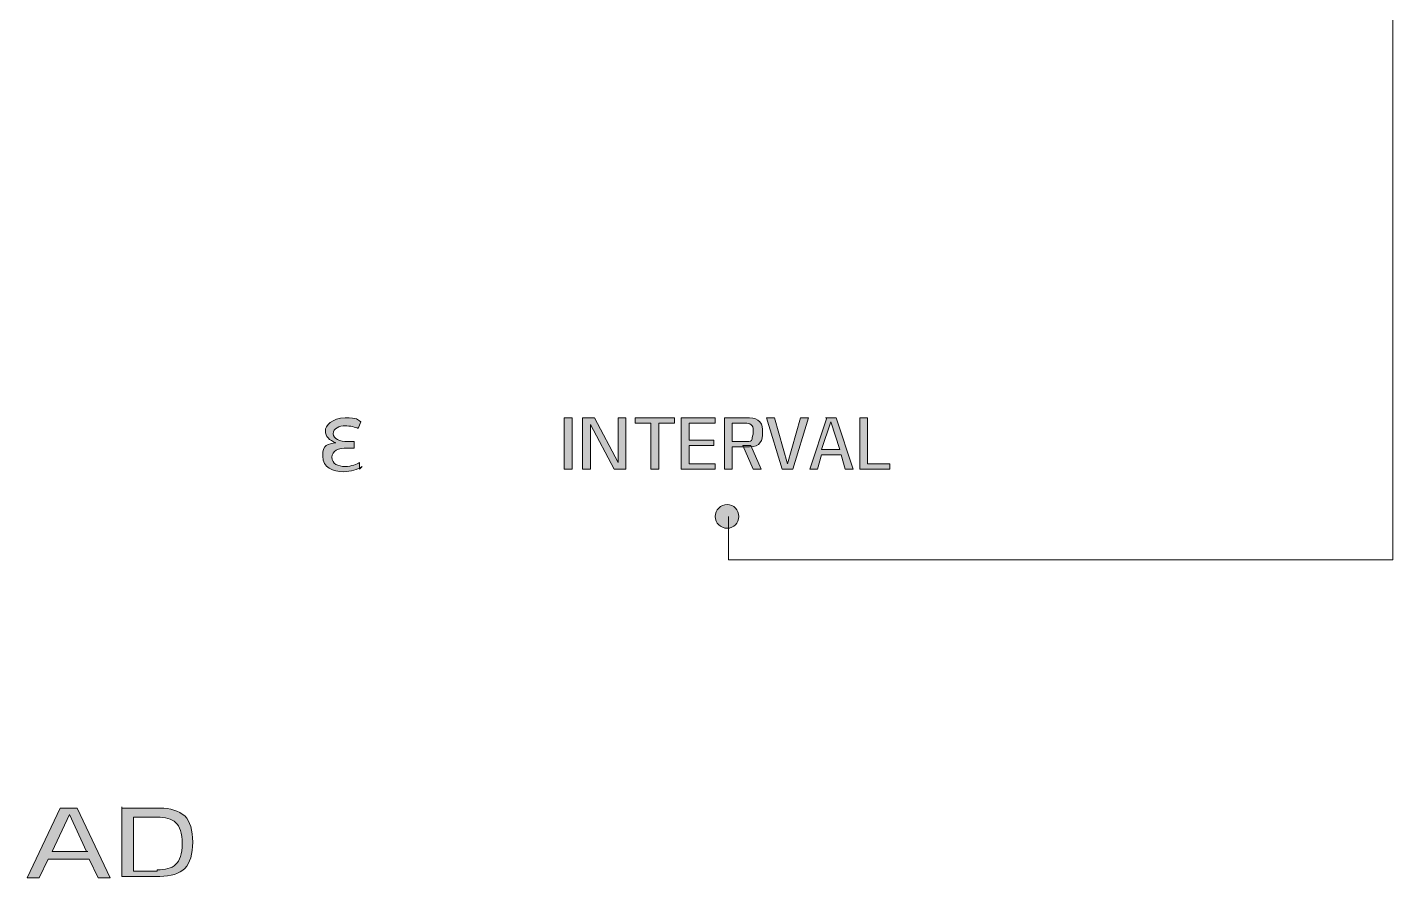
# Model space of a CAD drawing. Header units: millimetres. Extents: x 138 to 215, y 117 to 238.
# Drawn here: x 178.36 to 215.04, y 116.69 to 139.53 of the extents above; entities that cross this region are included whole.
import ezdxf

# ---------------------------------------------------------------- set-up
doc = ezdxf.new("R2010")
doc.units = ezdxf.units.MM
doc.header["$MEASUREMENT"] = 0
doc.layers.add('pink', color=7, linetype='Continuous', lineweight=0)

msp = doc.modelspace()

# ---------------------------------------------------------------- hatches: boundary and pattern name
at = {"layer": 'pink', "true_color": 0xf4a7b0, "transparency": 33554687}
h = msp.add_hatch(color=231, dxfattribs=at)
h.dxf.hatch_style = 2
edge = h.paths.add_edge_path()
edge.add_spline(control_points=[(187.351, 127.732), (187.246, 127.661), (187.034, 127.591), (186.858, 127.591), (186.575, 127.591), (186.293, 127.697), (186.293, 128.014), (186.293, 128.332), (186.434, 128.332), (186.646, 128.367), (186.646, 128.367), (186.646, 128.367), (186.646, 128.367), (186.47, 128.438), (186.364, 128.543), (186.364, 128.685), (186.364, 128.826), (186.54, 129.037), (186.893, 129.037), (187.246, 129.037), (187.21, 129.002), (187.316, 128.931), (187.316, 128.931), (187.246, 128.755), (187.246, 128.755), (187.175, 128.79), (187.034, 128.826), (186.893, 128.826), (186.752, 128.826), (186.575, 128.755), (186.575, 128.614), (186.575, 128.473), (186.752, 128.402), (186.963, 128.402), (186.963, 128.402), (187.14, 128.402), (187.14, 128.402), (187.14, 128.402), (187.14, 128.226), (187.14, 128.226), (187.14, 128.226), (186.963, 128.226), (186.963, 128.226), (186.716, 128.226), (186.54, 128.155), (186.54, 127.979), (186.54, 127.803), (186.716, 127.732), (186.893, 127.732), (187.069, 127.732), (187.21, 127.803), (187.281, 127.838), (187.281, 127.838), (187.281, 127.661), (187.281, 127.661), (187.281, 127.661), (187.351, 127.732), (187.351, 127.732)], knot_values=[0, 0, 0, 0, 1, 1, 1, 2, 2, 2, 3, 3, 3, 4, 4, 4, 5, 5, 5, 6, 6, 6, 7, 7, 7, 8, 8, 8, 9, 9, 9, 10, 10, 10, 11, 11, 11, 12, 12, 12, 13, 13, 13, 14, 14, 14, 15, 15, 15, 16, 16, 16, 17, 17, 17, 18, 18, 18, 19, 19, 19, 19], degree=3, periodic=0)
h = msp.add_hatch(color=231, dxfattribs=at)
h.dxf.hatch_style = 2
h.paths.add_polyline_path([(192.784, 129.037), (192.996, 129.037), (192.996, 127.661), (192.784, 127.661)])
h = msp.add_hatch(color=231, dxfattribs=at)
h.dxf.hatch_style = 2
h.paths.add_polyline_path([(193.278, 129.037), (193.596, 129.037), (194.231, 127.838), (194.231, 129.037), (194.442, 129.037), (194.442, 127.661), (194.125, 127.661), (193.49, 128.861), (193.49, 127.661), (193.278, 127.661)])
h = msp.add_hatch(color=231, dxfattribs=at)
h.dxf.hatch_style = 2
h.paths.add_polyline_path([(195.113, 128.896), (194.689, 128.896), (194.689, 129.037), (195.748, 129.037), (195.748, 128.896), (195.324, 128.896), (195.324, 127.661), (195.113, 127.661)])
h = msp.add_hatch(color=231, dxfattribs=at)
h.dxf.hatch_style = 2
h.paths.add_polyline_path([(195.924, 129.037), (196.841, 129.037), (196.841, 128.896), (196.136, 128.896), (196.136, 128.438), (196.806, 128.438), (196.806, 128.296), (196.136, 128.296), (196.136, 127.803), (196.841, 127.803), (196.841, 127.661), (195.924, 127.661), (195.924, 129.037)])
h = msp.add_hatch(color=231, dxfattribs=at)
h.dxf.hatch_style = 2
edge = h.paths.add_edge_path()
edge.add_spline(control_points=[(197.582, 128.296), (197.582, 128.296), (197.794, 128.296), (197.794, 128.296), (197.794, 128.296), (198.076, 127.661), (198.076, 127.661), (198.076, 127.661), (197.864, 127.661), (197.864, 127.661), (197.864, 127.661), (197.582, 128.296), (197.582, 128.296), (197.582, 128.296), (197.582, 128.296), (197.582, 128.296)], knot_values=[0, 0, 0, 0, 1, 1, 1, 2, 2, 2, 3, 3, 3, 4, 4, 4, 5, 5, 5, 5], degree=3, periodic=0)
edge = h.paths.add_edge_path()
edge.add_spline(control_points=[(197.688, 128.402), (197.758, 128.402), (197.829, 128.402), (197.829, 128.473), (197.829, 128.508), (197.864, 128.579), (197.864, 128.649), (197.864, 128.72), (197.864, 128.79), (197.829, 128.826), (197.794, 128.861), (197.758, 128.896), (197.688, 128.896), (197.688, 128.896), (197.3, 128.896), (197.3, 128.896), (197.3, 128.896), (197.3, 128.402), (197.3, 128.402), (197.3, 128.402), (197.688, 128.402), (197.688, 128.402), (197.688, 128.402), (197.688, 128.402), (197.688, 128.402), (197.688, 128.402), (197.688, 128.402), (197.688, 128.402)], knot_values=[0, 0, 0, 0, 1, 1, 1, 2, 2, 2, 3, 3, 3, 4, 4, 4, 5, 5, 5, 6, 6, 6, 7, 7, 7, 8, 8, 8, 9, 9, 9, 9], degree=3, periodic=0)
edge.add_line((197.688, 128.402), (197.688, 128.402))
edge = h.paths.add_edge_path()
edge.add_spline(control_points=[(197.088, 129.037), (197.088, 129.037), (197.758, 129.037), (197.758, 129.037), (197.9, 129.037), (197.97, 129.002), (198.041, 128.931), (198.111, 128.861), (198.111, 128.755), (198.111, 128.649), (198.111, 128.543), (198.111, 128.438), (198.041, 128.367), (198.005, 128.296), (197.9, 128.261), (197.758, 128.261), (197.758, 128.261), (197.3, 128.261), (197.3, 128.261), (197.3, 128.261), (197.3, 127.661), (197.3, 127.661), (197.3, 127.661), (197.088, 127.661), (197.088, 127.661), (197.088, 127.661), (197.088, 129.037), (197.088, 129.037), (197.088, 129.037), (197.088, 129.037), (197.088, 129.037)], knot_values=[0, 0, 0, 0, 1, 1, 1, 2, 2, 2, 3, 3, 3, 4, 4, 4, 5, 5, 5, 6, 6, 6, 7, 7, 7, 8, 8, 8, 9, 9, 9, 10, 10, 10, 10], degree=3, periodic=0)
edge.add_line((197.088, 129.037), (197.088, 129.037))
h = msp.add_hatch(color=231, dxfattribs=at)
h.dxf.hatch_style = 2
h.paths.add_polyline_path([(198.217, 129.037), (198.429, 129.037), (198.781, 127.803), (199.134, 129.037), (199.346, 129.037), (198.923, 127.661), (198.64, 127.661), (198.217, 129.037)])
h = msp.add_hatch(color=231, dxfattribs=at)
h.dxf.hatch_style = 2
edge = h.paths.add_edge_path()
edge.add_spline(control_points=[(200.193, 128.191), (200.193, 128.191), (199.946, 128.931), (199.946, 128.931), (199.946, 128.931), (199.946, 128.931), (199.946, 128.931), (199.946, 128.931), (199.699, 128.191), (199.699, 128.191), (199.699, 128.191), (200.157, 128.191), (200.157, 128.191), (200.157, 128.191), (200.193, 128.191), (200.193, 128.191), (200.193, 128.191), (200.193, 128.191), (200.193, 128.191)], knot_values=[0, 0, 0, 0, 1, 1, 1, 2, 2, 2, 3, 3, 3, 4, 4, 4, 5, 5, 5, 6, 6, 6, 6], degree=3, periodic=0)
edge = h.paths.add_edge_path()
edge.add_spline(control_points=[(199.805, 129.037), (199.805, 129.037), (200.087, 129.037), (200.087, 129.037), (200.087, 129.037), (200.545, 127.661), (200.545, 127.661), (200.545, 127.661), (200.334, 127.661), (200.334, 127.661), (200.334, 127.661), (200.228, 128.05), (200.228, 128.05), (200.228, 128.05), (199.699, 128.05), (199.699, 128.05), (199.699, 128.05), (199.593, 127.661), (199.593, 127.661), (199.593, 127.661), (199.381, 127.661), (199.381, 127.661), (199.381, 127.661), (199.84, 129.037), (199.84, 129.037), (199.84, 129.037), (199.805, 129.037), (199.805, 129.037)], knot_values=[0, 0, 0, 0, 1, 1, 1, 2, 2, 2, 3, 3, 3, 4, 4, 4, 5, 5, 5, 6, 6, 6, 7, 7, 7, 8, 8, 8, 9, 9, 9, 9], degree=3, periodic=0)
edge.add_line((199.805, 129.037), (199.805, 129.037))
h = msp.add_hatch(color=231, dxfattribs=at)
h.dxf.hatch_style = 2
h.paths.add_polyline_path([(200.722, 129.037), (200.933, 129.037), (200.933, 127.803), (201.533, 127.803), (201.533, 127.661), (200.722, 127.661)])
h = msp.add_hatch(color=231, dxfattribs=at)
h.dxf.hatch_style = 2
edge = h.paths.add_edge_path()
edge.add_arc((197.159, 126.391), 0.317, 0, 360)
h = msp.add_hatch(color=231, dxfattribs=at)
h.dxf.hatch_style = 2
edge = h.paths.add_edge_path()
edge.add_spline(control_points=[(179.943, 117.396), (179.943, 117.396), (179.485, 118.383), (179.485, 118.383), (179.485, 118.383), (179.485, 118.383), (179.485, 118.383), (179.485, 118.383), (179.026, 117.396), (179.026, 117.396), (179.026, 117.396), (179.978, 117.396), (179.978, 117.396), (179.978, 117.396), (179.943, 117.396), (179.943, 117.396), (179.943, 117.396), (179.943, 117.396), (179.943, 117.396)], knot_values=[0, 0, 0, 0, 1, 1, 1, 2, 2, 2, 3, 3, 3, 4, 4, 4, 5, 5, 5, 6, 6, 6, 6], degree=3, periodic=0)
edge = h.paths.add_edge_path()
edge.add_spline(control_points=[(179.273, 118.56), (179.273, 118.56), (179.696, 118.56), (179.696, 118.56), (179.696, 118.56), (180.578, 116.69), (180.578, 116.69), (180.578, 116.69), (180.261, 116.69), (180.261, 116.69), (180.261, 116.69), (180.014, 117.184), (180.014, 117.184), (180.014, 117.184), (178.92, 117.184), (178.92, 117.184), (178.92, 117.184), (178.673, 116.69), (178.673, 116.69), (178.673, 116.69), (178.356, 116.69), (178.356, 116.69), (178.356, 116.69), (179.238, 118.56), (179.238, 118.56), (179.238, 118.56), (179.273, 118.56), (179.273, 118.56)], knot_values=[0, 0, 0, 0, 1, 1, 1, 2, 2, 2, 3, 3, 3, 4, 4, 4, 5, 5, 5, 6, 6, 6, 7, 7, 7, 8, 8, 8, 9, 9, 9, 9], degree=3, periodic=0)
edge.add_line((179.273, 118.56), (179.273, 118.56))
h = msp.add_hatch(color=231, dxfattribs=at)
h.dxf.hatch_style = 2
edge = h.paths.add_edge_path()
edge.add_spline(control_points=[(181.848, 116.902), (182.06, 116.902), (182.236, 116.937), (182.342, 117.043), (182.448, 117.149), (182.518, 117.325), (182.518, 117.607), (182.518, 117.89), (182.448, 118.066), (182.342, 118.172), (182.236, 118.278), (182.06, 118.313), (181.848, 118.313), (181.848, 118.313), (181.213, 118.313), (181.213, 118.313), (181.213, 118.313), (181.213, 116.866), (181.213, 116.866), (181.213, 116.866), (181.848, 116.866), (181.848, 116.866), (181.848, 116.866), (181.848, 116.902), (181.848, 116.902), (181.848, 116.902), (181.848, 116.902), (181.848, 116.902)], knot_values=[0, 0, 0, 0, 1, 1, 1, 2, 2, 2, 3, 3, 3, 4, 4, 4, 5, 5, 5, 6, 6, 6, 7, 7, 7, 8, 8, 8, 9, 9, 9, 9], degree=3, periodic=0)
edge = h.paths.add_edge_path()
edge.add_spline(control_points=[(180.896, 118.56), (180.896, 118.56), (181.919, 118.56), (181.919, 118.56), (182.201, 118.56), (182.413, 118.489), (182.589, 118.348), (182.73, 118.207), (182.801, 117.96), (182.801, 117.643), (182.801, 117.325), (182.73, 117.078), (182.589, 116.937), (182.448, 116.796), (182.201, 116.725), (181.919, 116.725), (181.919, 116.725), (180.896, 116.725), (180.896, 116.725), (180.896, 116.725), (180.896, 118.595), (180.896, 118.595), (180.896, 118.595), (180.896, 118.56), (180.896, 118.56)], knot_values=[0, 0, 0, 0, 1, 1, 1, 2, 2, 2, 3, 3, 3, 4, 4, 4, 5, 5, 5, 6, 6, 6, 7, 7, 7, 8, 8, 8, 8], degree=3, periodic=0)
edge.add_line((180.896, 118.56), (180.896, 118.56))

# ---------------------------------------------------------------- linework, layer by layer
at = {"layer": 'pink', "color": 231, "lineweight": 18, "true_color": 0xf4a7b0}
msp.add_lwpolyline([(197.194, 126.391), (197.194, 125.227), (215.045, 125.227), (215.045, 184.494), (213.104, 184.494)], dxfattribs=at)
at = {"layer": 'pink', "color": 18, "lineweight": 0, "true_color": 0x000000}
for points in [[(192.784, 129.037), (192.996, 129.037), (192.996, 127.661), (192.784, 127.661)], [(192.784, 129.037), (192.996, 129.037), (192.996, 127.661), (192.784, 127.661)], [(193.278, 129.037), (193.596, 129.037), (194.231, 127.838), (194.231, 127.838), (194.231, 129.037), (194.442, 129.037), (194.442, 127.661), (194.125, 127.661), (193.49, 128.861), (193.49, 128.861), (193.49, 127.661), (193.278, 127.661)], [(193.278, 129.037), (193.596, 129.037), (194.231, 127.838), (194.231, 127.838), (194.231, 129.037), (194.442, 129.037), (194.442, 127.661), (194.125, 127.661), (193.49, 128.861), (193.49, 128.861), (193.49, 127.661), (193.278, 127.661)], [(195.113, 128.896), (194.689, 128.896), (194.689, 129.037), (195.748, 129.037), (195.748, 128.896), (195.324, 128.896), (195.324, 127.661), (195.113, 127.661)], [(195.113, 128.896), (194.689, 128.896), (194.689, 129.037), (195.748, 129.037), (195.748, 128.896), (195.324, 128.896), (195.324, 127.661), (195.113, 127.661)], [(195.924, 129.037), (196.841, 129.037), (196.841, 128.896), (196.136, 128.896), (196.136, 128.438), (196.806, 128.438), (196.806, 128.296), (196.136, 128.296), (196.136, 127.803), (196.841, 127.803), (196.841, 127.661), (195.924, 127.661), (195.924, 129.037)], [(195.924, 129.037), (196.841, 129.037), (196.841, 128.896), (196.136, 128.896), (196.136, 128.438), (196.806, 128.438), (196.806, 128.296), (196.136, 128.296), (196.136, 127.803), (196.841, 127.803), (196.841, 127.661), (195.924, 127.661), (195.924, 129.037)], [(198.217, 129.037), (198.429, 129.037), (198.781, 127.803), (198.781, 127.803), (199.134, 129.037), (199.346, 129.037), (198.923, 127.661), (198.64, 127.661), (198.217, 129.037)], [(198.217, 129.037), (198.429, 129.037), (198.781, 127.803), (198.781, 127.803), (199.134, 129.037), (199.346, 129.037), (198.923, 127.661), (198.64, 127.661), (198.217, 129.037)], [(199.805, 129.037), (200.087, 129.037), (200.545, 127.661), (200.334, 127.661), (200.228, 128.05), (199.699, 128.05), (199.593, 127.661), (199.381, 127.661), (199.84, 129.037)], [(199.805, 129.037), (200.087, 129.037), (200.545, 127.661), (200.334, 127.661), (200.228, 128.05), (199.699, 128.05), (199.593, 127.661), (199.381, 127.661), (199.84, 129.037)], [(200.193, 128.191), (199.946, 128.931), (199.946, 128.931), (199.699, 128.191), (200.157, 128.191)], [(200.193, 128.191), (199.946, 128.931), (199.946, 128.931), (199.699, 128.191), (200.157, 128.191)], [(200.722, 129.037), (200.933, 129.037), (200.933, 127.803), (201.533, 127.803), (201.533, 127.661), (200.722, 127.661)], [(200.722, 129.037), (200.933, 129.037), (200.933, 127.803), (201.533, 127.803), (201.533, 127.661), (200.722, 127.661)], [(197.582, 128.296), (197.794, 128.296), (198.076, 127.661), (197.864, 127.661)], [(197.582, 128.296), (197.794, 128.296), (198.076, 127.661), (197.864, 127.661)], [(179.273, 118.56), (179.696, 118.56), (180.578, 116.69), (180.261, 116.69), (180.014, 117.184), (178.92, 117.184), (178.673, 116.69), (178.356, 116.69), (179.238, 118.56)], [(179.273, 118.56), (179.696, 118.56), (180.578, 116.69), (180.261, 116.69), (180.014, 117.184), (178.92, 117.184), (178.673, 116.69), (178.356, 116.69), (179.238, 118.56)], [(179.943, 117.396), (179.485, 118.383), (179.485, 118.383), (179.026, 117.396), (179.978, 117.396)], [(179.943, 117.396), (179.485, 118.383), (179.485, 118.383), (179.026, 117.396), (179.978, 117.396)]]:
    msp.add_lwpolyline(points, close=True, dxfattribs=at)
at = {"layer": 'pink'}
for points in [[(192.784, 129.037), (192.996, 129.037), (192.996, 127.661), (192.784, 127.661)], [(193.278, 129.037), (193.596, 129.037), (194.231, 127.838), (194.231, 129.037), (194.442, 129.037), (194.442, 127.661), (194.125, 127.661), (193.49, 128.861), (193.49, 127.661), (193.278, 127.661)], [(195.113, 128.896), (194.689, 128.896), (194.689, 129.037), (195.748, 129.037), (195.748, 128.896), (195.324, 128.896), (195.324, 127.661), (195.113, 127.661)], [(195.924, 129.037), (196.841, 129.037), (196.841, 128.896), (196.136, 128.896), (196.136, 128.438), (196.806, 128.438), (196.806, 128.296), (196.136, 128.296), (196.136, 127.803), (196.841, 127.803), (196.841, 127.661), (195.924, 127.661), (195.924, 129.037)], [(198.217, 129.037), (198.429, 129.037), (198.781, 127.803), (199.134, 129.037), (199.346, 129.037), (198.923, 127.661), (198.64, 127.661), (198.217, 129.037)], [(200.722, 129.037), (200.933, 129.037), (200.933, 127.803), (201.533, 127.803), (201.533, 127.661), (200.722, 127.661)]]:
    msp.add_lwpolyline(points, close=True, dxfattribs=at)
at = {"layer": 'pink', "color": 18, "lineweight": 0, "true_color": 0x000000}
msp.add_circle((197.159, 126.391), 0.317, dxfattribs=at)
msp.add_circle((197.159, 126.391), 0.317, dxfattribs=at)
at = {"layer": 'pink'}
msp.add_circle((197.159, 126.391), 0.317, dxfattribs=at)
at = {"layer": 'pink', "color": 18, "lineweight": 0, "true_color": 0x000000}
for points, knots in [([(187.351, 127.732), (187.246, 127.661), (187.034, 127.591), (186.858, 127.591), (186.575, 127.591), (186.293, 127.697), (186.293, 128.014), (186.293, 128.332), (186.434, 128.332), (186.646, 128.367), (186.646, 128.367), (186.646, 128.367), (186.646, 128.367), (186.47, 128.438), (186.364, 128.543), (186.364, 128.685), (186.364, 128.826), (186.54, 129.037), (186.893, 129.037), (187.246, 129.037), (187.21, 129.002), (187.316, 128.931), (187.316, 128.931), (187.246, 128.755), (187.246, 128.755), (187.175, 128.79), (187.034, 128.826), (186.893, 128.826), (186.752, 128.826), (186.575, 128.755), (186.575, 128.614), (186.575, 128.473), (186.752, 128.402), (186.963, 128.402), (186.963, 128.402), (187.14, 128.402), (187.14, 128.402), (187.14, 128.402), (187.14, 128.226), (187.14, 128.226), (187.14, 128.226), (186.963, 128.226), (186.963, 128.226), (186.716, 128.226), (186.54, 128.155), (186.54, 127.979), (186.54, 127.803), (186.716, 127.732), (186.893, 127.732), (187.069, 127.732), (187.21, 127.803), (187.281, 127.838), (187.281, 127.838), (187.281, 127.661), (187.281, 127.661), (187.281, 127.661), (187.351, 127.732), (187.351, 127.732)], [0, 0, 0, 0, 1, 1, 1, 2, 2, 2, 3, 3, 3, 4, 4, 4, 5, 5, 5, 6, 6, 6, 7, 7, 7, 8, 8, 8, 9, 9, 9, 10, 10, 10, 11, 11, 11, 12, 12, 12, 13, 13, 13, 14, 14, 14, 15, 15, 15, 16, 16, 16, 17, 17, 17, 18, 18, 18, 19, 19, 19, 19]), ([(187.351, 127.732), (187.246, 127.661), (187.034, 127.591), (186.858, 127.591), (186.575, 127.591), (186.293, 127.697), (186.293, 128.014), (186.293, 128.332), (186.434, 128.332), (186.646, 128.367), (186.646, 128.367), (186.646, 128.367), (186.646, 128.367), (186.47, 128.438), (186.364, 128.543), (186.364, 128.685), (186.364, 128.826), (186.54, 129.037), (186.893, 129.037), (187.246, 129.037), (187.21, 129.002), (187.316, 128.931), (187.316, 128.931), (187.246, 128.755), (187.246, 128.755), (187.175, 128.79), (187.034, 128.826), (186.893, 128.826), (186.752, 128.826), (186.575, 128.755), (186.575, 128.614), (186.575, 128.473), (186.752, 128.402), (186.963, 128.402), (186.963, 128.402), (187.14, 128.402), (187.14, 128.402), (187.14, 128.402), (187.14, 128.226), (187.14, 128.226), (187.14, 128.226), (186.963, 128.226), (186.963, 128.226), (186.716, 128.226), (186.54, 128.155), (186.54, 127.979), (186.54, 127.803), (186.716, 127.732), (186.893, 127.732), (187.069, 127.732), (187.21, 127.803), (187.281, 127.838), (187.281, 127.838), (187.281, 127.661), (187.281, 127.661), (187.281, 127.661), (187.351, 127.732), (187.351, 127.732)], [0, 0, 0, 0, 1, 1, 1, 2, 2, 2, 3, 3, 3, 4, 4, 4, 5, 5, 5, 6, 6, 6, 7, 7, 7, 8, 8, 8, 9, 9, 9, 10, 10, 10, 11, 11, 11, 12, 12, 12, 13, 13, 13, 14, 14, 14, 15, 15, 15, 16, 16, 16, 17, 17, 17, 18, 18, 18, 19, 19, 19, 19]), ([(197.088, 129.037), (197.088, 129.037), (197.758, 129.037), (197.758, 129.037), (197.9, 129.037), (197.97, 129.002), (198.041, 128.931), (198.111, 128.861), (198.111, 128.755), (198.111, 128.649), (198.111, 128.543), (198.111, 128.438), (198.041, 128.367), (198.005, 128.296), (197.9, 128.261), (197.758, 128.261), (197.758, 128.261), (197.3, 128.261), (197.3, 128.261), (197.3, 128.261), (197.3, 127.661), (197.3, 127.661), (197.3, 127.661), (197.088, 127.661), (197.088, 127.661), (197.088, 127.661), (197.088, 129.037), (197.088, 129.037), (197.088, 129.037), (197.088, 129.037), (197.088, 129.037)], [0, 0, 0, 0, 1, 1, 1, 2, 2, 2, 3, 3, 3, 4, 4, 4, 5, 5, 5, 6, 6, 6, 7, 7, 7, 8, 8, 8, 9, 9, 9, 10, 10, 10, 10]), ([(197.088, 129.037), (197.088, 129.037), (197.758, 129.037), (197.758, 129.037), (197.9, 129.037), (197.97, 129.002), (198.041, 128.931), (198.111, 128.861), (198.111, 128.755), (198.111, 128.649), (198.111, 128.543), (198.111, 128.438), (198.041, 128.367), (198.005, 128.296), (197.9, 128.261), (197.758, 128.261), (197.758, 128.261), (197.3, 128.261), (197.3, 128.261), (197.3, 128.261), (197.3, 127.661), (197.3, 127.661), (197.3, 127.661), (197.088, 127.661), (197.088, 127.661), (197.088, 127.661), (197.088, 129.037), (197.088, 129.037), (197.088, 129.037), (197.088, 129.037), (197.088, 129.037)], [0, 0, 0, 0, 1, 1, 1, 2, 2, 2, 3, 3, 3, 4, 4, 4, 5, 5, 5, 6, 6, 6, 7, 7, 7, 8, 8, 8, 9, 9, 9, 10, 10, 10, 10]), ([(197.688, 128.402), (197.758, 128.402), (197.829, 128.402), (197.829, 128.473), (197.829, 128.508), (197.864, 128.579), (197.864, 128.649), (197.864, 128.72), (197.864, 128.79), (197.829, 128.826), (197.794, 128.861), (197.758, 128.896), (197.688, 128.896), (197.688, 128.896), (197.3, 128.896), (197.3, 128.896), (197.3, 128.896), (197.3, 128.402), (197.3, 128.402), (197.3, 128.402), (197.688, 128.402), (197.688, 128.402), (197.688, 128.402), (197.688, 128.402), (197.688, 128.402)], [0, 0, 0, 0, 1, 1, 1, 2, 2, 2, 3, 3, 3, 4, 4, 4, 5, 5, 5, 6, 6, 6, 7, 7, 7, 8, 8, 8, 8]), ([(197.688, 128.402), (197.758, 128.402), (197.829, 128.402), (197.829, 128.473), (197.829, 128.508), (197.864, 128.579), (197.864, 128.649), (197.864, 128.72), (197.864, 128.79), (197.829, 128.826), (197.794, 128.861), (197.758, 128.896), (197.688, 128.896), (197.688, 128.896), (197.3, 128.896), (197.3, 128.896), (197.3, 128.896), (197.3, 128.402), (197.3, 128.402), (197.3, 128.402), (197.688, 128.402), (197.688, 128.402), (197.688, 128.402), (197.688, 128.402), (197.688, 128.402)], [0, 0, 0, 0, 1, 1, 1, 2, 2, 2, 3, 3, 3, 4, 4, 4, 5, 5, 5, 6, 6, 6, 7, 7, 7, 8, 8, 8, 8]), ([(180.896, 118.56), (180.896, 118.56), (181.919, 118.56), (181.919, 118.56), (182.201, 118.56), (182.413, 118.489), (182.589, 118.348), (182.73, 118.207), (182.801, 117.96), (182.801, 117.643), (182.801, 117.325), (182.73, 117.078), (182.589, 116.937), (182.448, 116.796), (182.201, 116.725), (181.919, 116.725), (181.919, 116.725), (180.896, 116.725), (180.896, 116.725), (180.896, 116.725), (180.896, 118.595), (180.896, 118.595), (180.896, 118.595), (180.896, 118.56), (180.896, 118.56)], [0, 0, 0, 0, 1, 1, 1, 2, 2, 2, 3, 3, 3, 4, 4, 4, 5, 5, 5, 6, 6, 6, 7, 7, 7, 8, 8, 8, 8]), ([(180.896, 118.56), (180.896, 118.56), (181.919, 118.56), (181.919, 118.56), (182.201, 118.56), (182.413, 118.489), (182.589, 118.348), (182.73, 118.207), (182.801, 117.96), (182.801, 117.643), (182.801, 117.325), (182.73, 117.078), (182.589, 116.937), (182.448, 116.796), (182.201, 116.725), (181.919, 116.725), (181.919, 116.725), (180.896, 116.725), (180.896, 116.725), (180.896, 116.725), (180.896, 118.595), (180.896, 118.595), (180.896, 118.595), (180.896, 118.56), (180.896, 118.56)], [0, 0, 0, 0, 1, 1, 1, 2, 2, 2, 3, 3, 3, 4, 4, 4, 5, 5, 5, 6, 6, 6, 7, 7, 7, 8, 8, 8, 8]), ([(181.848, 116.902), (182.06, 116.902), (182.236, 116.937), (182.342, 117.043), (182.448, 117.149), (182.518, 117.325), (182.518, 117.607), (182.518, 117.89), (182.448, 118.066), (182.342, 118.172), (182.236, 118.278), (182.06, 118.313), (181.848, 118.313), (181.848, 118.313), (181.213, 118.313), (181.213, 118.313), (181.213, 118.313), (181.213, 116.866), (181.213, 116.866), (181.213, 116.866), (181.848, 116.866), (181.848, 116.866), (181.848, 116.866), (181.848, 116.902), (181.848, 116.902)], [0, 0, 0, 0, 1, 1, 1, 2, 2, 2, 3, 3, 3, 4, 4, 4, 5, 5, 5, 6, 6, 6, 7, 7, 7, 8, 8, 8, 8]), ([(181.848, 116.902), (182.06, 116.902), (182.236, 116.937), (182.342, 117.043), (182.448, 117.149), (182.518, 117.325), (182.518, 117.607), (182.518, 117.89), (182.448, 118.066), (182.342, 118.172), (182.236, 118.278), (182.06, 118.313), (181.848, 118.313), (181.848, 118.313), (181.213, 118.313), (181.213, 118.313), (181.213, 118.313), (181.213, 116.866), (181.213, 116.866), (181.213, 116.866), (181.848, 116.866), (181.848, 116.866), (181.848, 116.866), (181.848, 116.902), (181.848, 116.902)], [0, 0, 0, 0, 1, 1, 1, 2, 2, 2, 3, 3, 3, 4, 4, 4, 5, 5, 5, 6, 6, 6, 7, 7, 7, 8, 8, 8, 8])]:
    msp.add_open_spline(points, degree=3, knots=knots, dxfattribs=at)
at = {"layer": 'pink'}
for points, knots in [([(187.351, 127.732), (187.246, 127.661), (187.034, 127.591), (186.858, 127.591), (186.575, 127.591), (186.293, 127.697), (186.293, 128.014), (186.293, 128.332), (186.434, 128.332), (186.646, 128.367), (186.646, 128.367), (186.646, 128.367), (186.646, 128.367), (186.47, 128.438), (186.364, 128.543), (186.364, 128.685), (186.364, 128.826), (186.54, 129.037), (186.893, 129.037), (187.246, 129.037), (187.21, 129.002), (187.316, 128.931), (187.316, 128.931), (187.246, 128.755), (187.246, 128.755), (187.175, 128.79), (187.034, 128.826), (186.893, 128.826), (186.752, 128.826), (186.575, 128.755), (186.575, 128.614), (186.575, 128.473), (186.752, 128.402), (186.963, 128.402), (186.963, 128.402), (187.14, 128.402), (187.14, 128.402), (187.14, 128.402), (187.14, 128.226), (187.14, 128.226), (187.14, 128.226), (186.963, 128.226), (186.963, 128.226), (186.716, 128.226), (186.54, 128.155), (186.54, 127.979), (186.54, 127.803), (186.716, 127.732), (186.893, 127.732), (187.069, 127.732), (187.21, 127.803), (187.281, 127.838), (187.281, 127.838), (187.281, 127.661), (187.281, 127.661), (187.281, 127.661), (187.351, 127.732), (187.351, 127.732)], [0, 0, 0, 0, 1, 1, 1, 2, 2, 2, 3, 3, 3, 4, 4, 4, 5, 5, 5, 6, 6, 6, 7, 7, 7, 8, 8, 8, 9, 9, 9, 10, 10, 10, 11, 11, 11, 12, 12, 12, 13, 13, 13, 14, 14, 14, 15, 15, 15, 16, 16, 16, 17, 17, 17, 18, 18, 18, 19, 19, 19, 19]), ([(197.088, 129.037), (197.088, 129.037), (197.758, 129.037), (197.758, 129.037), (197.9, 129.037), (197.97, 129.002), (198.041, 128.931), (198.111, 128.861), (198.111, 128.755), (198.111, 128.649), (198.111, 128.543), (198.111, 128.438), (198.041, 128.367), (198.005, 128.296), (197.9, 128.261), (197.758, 128.261), (197.758, 128.261), (197.3, 128.261), (197.3, 128.261), (197.3, 128.261), (197.3, 127.661), (197.3, 127.661), (197.3, 127.661), (197.088, 127.661), (197.088, 127.661), (197.088, 127.661), (197.088, 129.037), (197.088, 129.037), (197.088, 129.037), (197.088, 129.037), (197.088, 129.037)], [0, 0, 0, 0, 1, 1, 1, 2, 2, 2, 3, 3, 3, 4, 4, 4, 5, 5, 5, 6, 6, 6, 7, 7, 7, 8, 8, 8, 9, 9, 9, 10, 10, 10, 10]), ([(197.688, 128.402), (197.758, 128.402), (197.829, 128.402), (197.829, 128.473), (197.829, 128.508), (197.864, 128.579), (197.864, 128.649), (197.864, 128.72), (197.864, 128.79), (197.829, 128.826), (197.794, 128.861), (197.758, 128.896), (197.688, 128.896), (197.688, 128.896), (197.3, 128.896), (197.3, 128.896), (197.3, 128.896), (197.3, 128.402), (197.3, 128.402), (197.3, 128.402), (197.688, 128.402), (197.688, 128.402), (197.688, 128.402), (197.688, 128.402), (197.688, 128.402), (197.688, 128.402), (197.688, 128.402), (197.688, 128.402)], [0, 0, 0, 0, 1, 1, 1, 2, 2, 2, 3, 3, 3, 4, 4, 4, 5, 5, 5, 6, 6, 6, 7, 7, 7, 8, 8, 8, 9, 9, 9, 9]), ([(199.805, 129.037), (199.805, 129.037), (200.087, 129.037), (200.087, 129.037), (200.087, 129.037), (200.545, 127.661), (200.545, 127.661), (200.545, 127.661), (200.334, 127.661), (200.334, 127.661), (200.334, 127.661), (200.228, 128.05), (200.228, 128.05), (200.228, 128.05), (199.699, 128.05), (199.699, 128.05), (199.699, 128.05), (199.593, 127.661), (199.593, 127.661), (199.593, 127.661), (199.381, 127.661), (199.381, 127.661), (199.381, 127.661), (199.84, 129.037), (199.84, 129.037), (199.84, 129.037), (199.805, 129.037), (199.805, 129.037)], [0, 0, 0, 0, 1, 1, 1, 2, 2, 2, 3, 3, 3, 4, 4, 4, 5, 5, 5, 6, 6, 6, 7, 7, 7, 8, 8, 8, 9, 9, 9, 9]), ([(200.193, 128.191), (200.193, 128.191), (199.946, 128.931), (199.946, 128.931), (199.946, 128.931), (199.946, 128.931), (199.946, 128.931), (199.946, 128.931), (199.699, 128.191), (199.699, 128.191), (199.699, 128.191), (200.157, 128.191), (200.157, 128.191), (200.157, 128.191), (200.193, 128.191), (200.193, 128.191), (200.193, 128.191), (200.193, 128.191), (200.193, 128.191)], [0, 0, 0, 0, 1, 1, 1, 2, 2, 2, 3, 3, 3, 4, 4, 4, 5, 5, 5, 6, 6, 6, 6]), ([(197.582, 128.296), (197.582, 128.296), (197.794, 128.296), (197.794, 128.296), (197.794, 128.296), (198.076, 127.661), (198.076, 127.661), (198.076, 127.661), (197.864, 127.661), (197.864, 127.661), (197.864, 127.661), (197.582, 128.296), (197.582, 128.296), (197.582, 128.296), (197.582, 128.296), (197.582, 128.296)], [0, 0, 0, 0, 1, 1, 1, 2, 2, 2, 3, 3, 3, 4, 4, 4, 5, 5, 5, 5]), ([(179.273, 118.56), (179.273, 118.56), (179.696, 118.56), (179.696, 118.56), (179.696, 118.56), (180.578, 116.69), (180.578, 116.69), (180.578, 116.69), (180.261, 116.69), (180.261, 116.69), (180.261, 116.69), (180.014, 117.184), (180.014, 117.184), (180.014, 117.184), (178.92, 117.184), (178.92, 117.184), (178.92, 117.184), (178.673, 116.69), (178.673, 116.69), (178.673, 116.69), (178.356, 116.69), (178.356, 116.69), (178.356, 116.69), (179.238, 118.56), (179.238, 118.56), (179.238, 118.56), (179.273, 118.56), (179.273, 118.56)], [0, 0, 0, 0, 1, 1, 1, 2, 2, 2, 3, 3, 3, 4, 4, 4, 5, 5, 5, 6, 6, 6, 7, 7, 7, 8, 8, 8, 9, 9, 9, 9]), ([(180.896, 118.56), (180.896, 118.56), (181.919, 118.56), (181.919, 118.56), (182.201, 118.56), (182.413, 118.489), (182.589, 118.348), (182.73, 118.207), (182.801, 117.96), (182.801, 117.643), (182.801, 117.325), (182.73, 117.078), (182.589, 116.937), (182.448, 116.796), (182.201, 116.725), (181.919, 116.725), (181.919, 116.725), (180.896, 116.725), (180.896, 116.725), (180.896, 116.725), (180.896, 118.595), (180.896, 118.595), (180.896, 118.595), (180.896, 118.56), (180.896, 118.56)], [0, 0, 0, 0, 1, 1, 1, 2, 2, 2, 3, 3, 3, 4, 4, 4, 5, 5, 5, 6, 6, 6, 7, 7, 7, 8, 8, 8, 8]), ([(179.943, 117.396), (179.943, 117.396), (179.485, 118.383), (179.485, 118.383), (179.485, 118.383), (179.485, 118.383), (179.485, 118.383), (179.485, 118.383), (179.026, 117.396), (179.026, 117.396), (179.026, 117.396), (179.978, 117.396), (179.978, 117.396), (179.978, 117.396), (179.943, 117.396), (179.943, 117.396), (179.943, 117.396), (179.943, 117.396), (179.943, 117.396)], [0, 0, 0, 0, 1, 1, 1, 2, 2, 2, 3, 3, 3, 4, 4, 4, 5, 5, 5, 6, 6, 6, 6]), ([(181.848, 116.902), (182.06, 116.902), (182.236, 116.937), (182.342, 117.043), (182.448, 117.149), (182.518, 117.325), (182.518, 117.607), (182.518, 117.89), (182.448, 118.066), (182.342, 118.172), (182.236, 118.278), (182.06, 118.313), (181.848, 118.313), (181.848, 118.313), (181.213, 118.313), (181.213, 118.313), (181.213, 118.313), (181.213, 116.866), (181.213, 116.866), (181.213, 116.866), (181.848, 116.866), (181.848, 116.866), (181.848, 116.866), (181.848, 116.902), (181.848, 116.902), (181.848, 116.902), (181.848, 116.902), (181.848, 116.902)], [0, 0, 0, 0, 1, 1, 1, 2, 2, 2, 3, 3, 3, 4, 4, 4, 5, 5, 5, 6, 6, 6, 7, 7, 7, 8, 8, 8, 9, 9, 9, 9])]:
    msp.add_open_spline(points, degree=3, knots=knots, dxfattribs=at)

doc.saveas('drawing.dxf')
